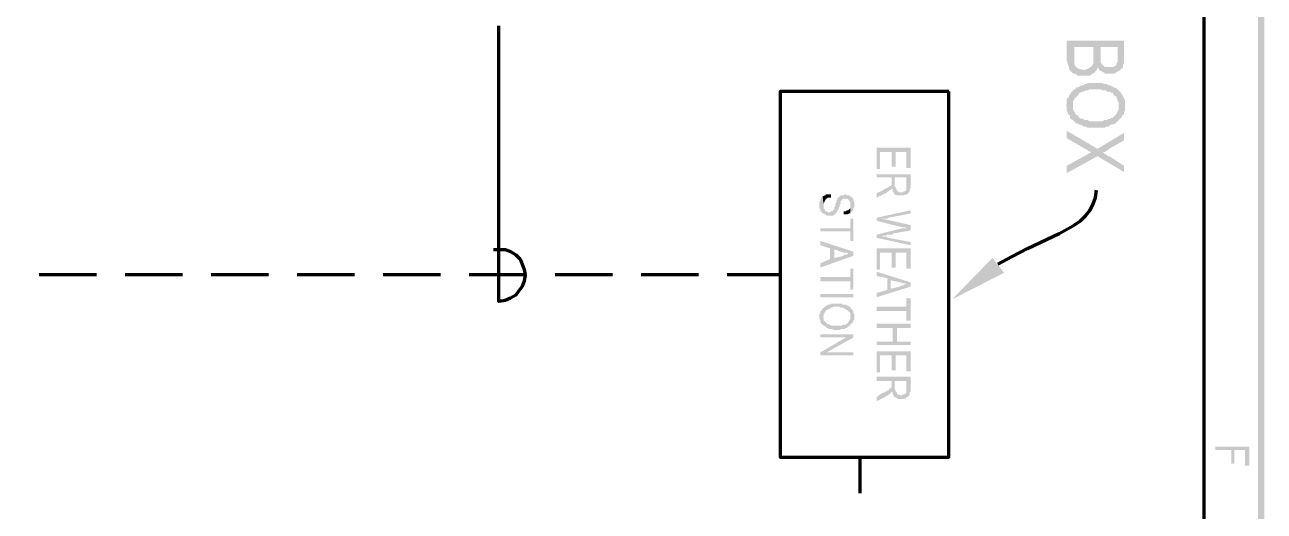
# Model space of a CAD drawing. Header units: inches. Extents: x -186 to 186, y -282 to 282.
# Drawn here: x 142.87 to 186.11, y -17.85 to -0.85 of the extents above; entities that cross this region are included whole.
import ezdxf

# ---------------------------------------------------------------- set-up
doc = ezdxf.new("R2010")
doc.units = ezdxf.units.IN
doc.header["$MEASUREMENT"] = 0
doc.layers.add('H', color=7, linetype='CONTINUOUS', lineweight=100)
doc.layers.add('P', color=250, linetype='CONTINUOUS', lineweight=100)

msp = doc.modelspace()

# ---------------------------------------------------------------- hatches: boundary and pattern name
at = {"layer": 'H', "linetype": 'Continuous'}
for points in [[(186.111, -282.111), (185.889, 281.889), (186.111, 282.111)], [(185.889, -281.889), (186.111, -282.111), (185.889, 281.889)], [(181.222, -2.037), (181.222, -1.407), (179.222, -1.407), (179.222, -2.111), (179.259, -2.185), (179.259, -2.222), (179.296, -2.333), (179.296, -2.37), (179.333, -2.444), (179.37, -2.481), (179.407, -2.519), (179.444, -2.556), (179.481, -1.63), (180.148, -1.63), (180.148, -2), (180.185, -2.519), (180.222, -2.481), (180.259, -2.444), (180.296, -2.37), (180.296, -2.333), (180.333, -2.37), (180.333, -2.407), (180.37, -2.444), (180.407, -1.63), (181, -1.63), (181, -1.963), (181.037, -2.481), (181.074, -2.444), (181.111, -2.407), (181.148, -2.37), (181.185, -2.333), (181.185, -2.296), (181.185, -2.259), (181.222, -2.185), (181.222, -2.148), (181.222, -2.111)], [(180.185, -2.519), (180.148, -2), (180.148, -2.111), (180.148, -2.148), (180.148, -2.222), (180.111, -2.259), (180.111, -2.296), (180.037, -2.333), (180, -2.37), (179.926, -2.407), (179.889, -2.407), (179.815, -2.444), (179.778, -2.407), (179.704, -2.407), (179.667, -2.407), (179.63, -2.37), (179.593, -2.37), (179.556, -2.333), (179.519, -2.296), (179.481, -2.222), (179.481, -2.148), (179.481, -1.63), (179.444, -2.556), (179.519, -2.556), (179.556, -2.593), (179.593, -2.63), (179.667, -2.63), (179.704, -2.63), (179.926, -2.63), (180, -2.63), (180.037, -2.63), (180.111, -2.556), (180.148, -2.556)], [(181.037, -2.481), (181, -1.963), (181, -2.074), (181, -2.111), (181, -2.148), (180.963, -2.185), (180.963, -2.222), (180.926, -2.296), (180.889, -2.296), (180.852, -2.333), (180.815, -2.333), (180.778, -2.333), (180.593, -2.333), (180.556, -2.333), (180.519, -2.296), (180.481, -2.259), (180.444, -2.222), (180.407, -2.185), (180.407, -2.148), (180.407, -2.111), (180.407, -1.63), (180.37, -2.444), (180.444, -2.481), (180.481, -2.519), (180.519, -2.519), (180.556, -2.556), (180.63, -2.556), (180.852, -2.556), (180.889, -2.556), (181, -2.481)], [(181.259, -3.667), (181.259, -3.556), (181.259, -3.519), (181.222, -3.407), (181.185, -3.37), (181.185, -3.333), (181.148, -3.296), (181.111, -3.222), (181.074, -3.185), (181.037, -3.148), (181, -3.111), (180.963, -3.074), (180.852, -3.037), (180.815, -3), (180.778, -3), (180.741, -2.963), (180.667, -2.963), (180.63, -2.926), (180.556, -2.926), (180.519, -2.926), (180.481, -2.889), (180.407, -2.889), (180.074, -2.889), (180.037, -2.889), (179.963, -2.889), (179.889, -2.926), (179.852, -2.926), (179.815, -2.963), (179.778, -2.963), (179.667, -3), (179.63, -3.037), (179.556, -3.037), (179.519, -3.111), (179.481, -3.111), (179.407, -3.185), (179.37, -3.222), (179.333, -3.296), (179.296, -3.333), (179.296, -3.37), (179.259, -3.407), (179.222, -3.444), (179.222, -3.519), (179.222, -3.556), (179.222, -3.63), (179.185, -3.667), (179.222, -3.704), (179.222, -3.815), (179.222, -3.852), (179.259, -3.926), (179.259, -3.963), (179.296, -4), (179.333, -4.037), (179.333, -4.111), (179.37, -4.148), (179.444, -4.185), (179.444, -3.63), (179.444, -3.519), (179.481, -3.481), (179.481, -3.444), (179.519, -3.407), (179.556, -3.37), (179.593, -3.333), (179.63, -3.296), (179.667, -3.222), (179.704, -3.222), (179.778, -3.185), (179.815, -3.185), (179.889, -3.148), (179.963, -3.148), (180, -3.111), (180.148, -3.111), (180.222, -3.111), (180.296, -3.111), (180.407, -3.111), (180.481, -3.148), (180.519, -3.148), (180.593, -3.148), (180.63, -3.185), (180.667, -3.185), (180.704, -3.185), (180.778, -3.222), (180.815, -3.222), (180.852, -3.259), (180.852, -3.296), (180.889, -3.333), (180.963, -3.37), (180.963, -3.444), (181, -3.481), (181, -3.519), (181.037, -3.556), (181.037, -4.185), (181.074, -4.148), (181.111, -4.111), (181.148, -4.074), (181.148, -4.037), (181.185, -4), (181.222, -3.963), (181.222, -3.889), (181.259, -3.852), (181.259, -3.778), (181.259, -3.741)], [(181.037, -4.185), (181.037, -3.667), (181.037, -3.778), (181.037, -3.815), (181, -3.852), (181, -3.889), (180.963, -3.963), (180.926, -4), (180.889, -4.037), (180.852, -4.074), (180.815, -4.111), (180.778, -4.111), (180.704, -4.148), (180.667, -4.148), (180.63, -4.185), (180.593, -4.185), (180.519, -4.185), (180.481, -4.222), (180.407, -4.222), (180.074, -4.222), (180, -4.222), (179.963, -4.185), (179.889, -4.185), (179.852, -4.185), (179.815, -4.148), (179.778, -4.148), (179.667, -4.111), (179.63, -4.074), (179.63, -4.037), (179.556, -4), (179.519, -3.963), (179.519, -3.926), (179.481, -3.889), (179.444, -3.815), (179.444, -3.778), (179.444, -3.704), (179.444, -3.667), (179.444, -4.185), (179.481, -4.222), (179.519, -4.259), (179.556, -4.296), (179.593, -4.296), (179.63, -4.333), (179.667, -4.333), (179.741, -4.37), (179.778, -4.37), (179.815, -4.407), (179.889, -4.407), (179.926, -4.444), (180, -4.444), (180.037, -4.444), (180.111, -4.444), (180.37, -4.444), (180.444, -4.444), (180.481, -4.444), (180.556, -4.444), (180.593, -4.407), (180.667, -4.407), (180.704, -4.37), (180.741, -4.37), (180.778, -4.333), (180.815, -4.333), (180.852, -4.333), (180.926, -4.296), (181, -4.222)], [(180.296, -5.185), (179.222, -4.556), (179.222, -4.815), (179.926, -5.222), (179.963, -5.259), (180.074, -5.296)], [(181.222, -4.889), (181.222, -4.63), (180.296, -5.185), (180.074, -5.296), (180.037, -5.333), (179.963, -5.37), (179.222, -5.778), (179.222, -6.037), (180.296, -5.444), (180.481, -5.333), (180.519, -5.296), (180.556, -5.296), (180.667, -5.222), (180.704, -5.185)], [(173.778, -5.852), (173.778, -5.148), (172.593, -5.148), (172.593, -5.889), (172.704, -5.889), (172.704, -5.296), (173.111, -5.296), (173.111, -5.815), (173.259, -5.815), (173.259, -5.296), (173.63, -5.296), (173.63, -5.852)], [(181.222, -6), (181.222, -5.778), (180.704, -5.444), (180.667, -5.444), (180.63, -5.407), (180.556, -5.37), (180.519, -5.333), (180.481, -5.333), (180.296, -5.444)], [(173.778, -6.481), (173.778, -6.074), (172.593, -6.074), (172.593, -6.185), (173.111, -6.185), (173.111, -6.333), (173.111, -6.556), (173.148, -6.593), (173.148, -6.63), (173.148, -6.667), (173.185, -6.704), (173.185, -6.741), (173.222, -6.778), (173.222, -6.185), (173.63, -6.185), (173.63, -6.481), (173.63, -6.778), (173.667, -6.778), (173.704, -6.704), (173.741, -6.704), (173.741, -6.667), (173.741, -6.63), (173.741, -6.593), (173.778, -6.556), (173.778, -6.519)], [(173.111, -6.556), (173.111, -6.333), (173.111, -6.37), (173.111, -6.407), (173.111, -6.444), (173.074, -6.481), (173.037, -6.481), (173.037, -6.519), (173, -6.519), (172.963, -6.556), (172.926, -6.556), (172.889, -6.593), (172.852, -6.593), (172.815, -6.63), (172.593, -6.741), (172.593, -6.889), (172.889, -6.741), (172.926, -6.741), (172.963, -6.704), (173, -6.667), (173.037, -6.667), (173.037, -6.63), (173.074, -6.63), (173.111, -6.593)], [(173.63, -6.778), (173.63, -6.481), (173.63, -6.556), (173.63, -6.593), (173.593, -6.667), (173.556, -6.667), (173.519, -6.667), (173.519, -6.704), (173.481, -6.704), (173.444, -6.704), (173.37, -6.704), (173.333, -6.667), (173.296, -6.667), (173.296, -6.63), (173.259, -6.556), (173.259, -6.519), (173.222, -6.519), (173.222, -6.185), (173.222, -6.778), (173.296, -6.815), (173.333, -6.815), (173.519, -6.815)], [(171.815, -7.148), (171.815, -7.111), (171.815, -7.074), (171.815, -7.037), (171.778, -7), (171.778, -6.926), (171.741, -6.889), (171.704, -6.889), (171.704, -6.852), (171.667, -6.852), (171.63, -6.815), (171.593, -6.815), (171.556, -6.815), (171.519, -6.778), (171.481, -6.778), (171.444, -6.815), (171.407, -6.815), (171.37, -6.815), (171.333, -6.815), (171.296, -6.852), (171.259, -6.889), (171.222, -6.889), (171.222, -6.926), (171.222, -6.963), (171.185, -7), (171.185, -7.037), (171.185, -7.074), (171.148, -7.111), (171.148, -7.148), (171.148, -7.185), (171.111, -7.222), (171.111, -7.296), (171.074, -7.333), (171.037, -7.37), (171, -7.37), (170.963, -7.407), (170.889, -7.407), (170.852, -7.37), (170.815, -7.37), (170.778, -7.333), (170.778, -7.296), (170.741, -7.259), (170.741, -7.222), (170.741, -7.148), (170.704, -6.852), (170.667, -6.889), (170.63, -6.963), (170.63, -7), (170.593, -7.037), (170.593, -7.111), (170.593, -7.148), (170.593, -7.259), (170.63, -7.296), (170.63, -7.333), (170.63, -7.37), (170.667, -7.37), (170.667, -7.407), (170.704, -7.444), (170.741, -7.444), (170.778, -7.481), (170.815, -7.481), (170.852, -7.519), (170.889, -7.519), (171, -7.519), (171.037, -7.519), (171.074, -7.519), (171.111, -7.481), (171.148, -7.481), (171.148, -7.444), (171.185, -7.444), (171.185, -7.407), (171.222, -7.37), (171.222, -7.333), (171.259, -7.296), (171.259, -7.259), (171.296, -7.222), (171.296, -7.185), (171.296, -7.148), (171.333, -7.111), (171.333, -7.037), (171.333, -7), (171.37, -7), (171.37, -6.963), (171.407, -6.926), (171.444, -6.926), (171.556, -6.926), (171.593, -6.963), (171.63, -6.963), (171.63, -7), (171.667, -7.037), (171.667, -7.074), (171.667, -7.148), (171.667, -7.407), (171.704, -7.407), (171.741, -7.37), (171.778, -7.333), (171.778, -7.259), (171.815, -7.222), (171.815, -7.185)], [(171, -6.889), (171, -6.778), (170.889, -6.778), (170.852, -6.778), (170.815, -6.778), (170.815, -6.815), (170.778, -6.815), (170.704, -6.852), (170.741, -7.148), (170.741, -7.111), (170.741, -7.074), (170.778, -7.037), (170.778, -7), (170.815, -6.963), (170.815, -6.926), (170.852, -6.926), (170.889, -6.889), (170.926, -6.889), (170.963, -6.889)], [(171.667, -7.407), (171.667, -7.148), (171.667, -7.185), (171.667, -7.222), (171.667, -7.259), (171.63, -7.296), (171.593, -7.333), (171.556, -7.333), (171.519, -7.37), (171.481, -7.37), (171.444, -7.37), (171.444, -7.481), (171.481, -7.481), (171.519, -7.481), (171.556, -7.481), (171.63, -7.444), (171.667, -7.444)], [(173.778, -7.444), (173.778, -7.333), (172.593, -7.593), (172.741, -7.63), (172.815, -7.63), (172.889, -7.63), (172.926, -7.63), (172.963, -7.63), (173, -7.593)], [(171.778, -8.407), (171.778, -7.63), (171.667, -7.63), (171.667, -7.963), (170.63, -7.963), (170.63, -8.074), (171.667, -8.074), (171.667, -8.407)], [(173.778, -8.037), (173.778, -7.852), (172.963, -7.667), (172.741, -7.63), (172.593, -7.593), (172.593, -7.704), (173.481, -7.926), (173.519, -7.926), (173.556, -7.926), (173.593, -7.926), (173.63, -7.963)], [(173.778, -8.037), (173.63, -7.963), (173.481, -7.963), (172.593, -8.185), (172.741, -8.222), (172.778, -8.222), (172.815, -8.222), (172.852, -8.222), (172.889, -8.222), (172.926, -8.222), (172.963, -8.185), (173, -8.185), (173.037, -8.185), (173.074, -8.185), (173.111, -8.185), (173.148, -8.185), (173.148, -8.148)], [(173.778, -8.556), (173.778, -8.444), (173, -8.296), (172.963, -8.296), (172.963, -8.259), (172.889, -8.259), (172.815, -8.259), (172.778, -8.222), (172.741, -8.222), (172.593, -8.185), (172.593, -8.296)], [(171.778, -8.926), (171.778, -8.778), (170.63, -8.407), (170.63, -8.556), (170.963, -8.667), (170.963, -9.037), (171.111, -8.704), (171.444, -8.815), (171.481, -8.815), (171.519, -8.815), (171.556, -8.815), (171.593, -8.852), (171.63, -8.852), (171.667, -8.852)], [(171.778, -8.926), (171.667, -8.852), (171.63, -8.852), (171.593, -8.852), (171.556, -8.889), (171.519, -8.889), (171.481, -8.889), (171.444, -8.889), (171.444, -8.926), (171.111, -9), (171.111, -8.704), (170.963, -9.037), (170.63, -9.185), (170.63, -9.333)], [(173.778, -9.37), (173.778, -8.667), (172.593, -8.667), (172.593, -9.407), (172.704, -9.407), (172.704, -8.815), (173.111, -8.815), (173.111, -9.333), (173.259, -9.333), (173.259, -8.815), (173.63, -8.815), (173.63, -9.37)], [(177.037, -9.519), (175.222, -10.444), (176.63, -9)], [(171.778, -10.111), (171.778, -9.37), (171.667, -9.37), (171.667, -9.667), (170.63, -9.667), (170.63, -9.815), (171.667, -9.815), (171.667, -10.111)], [(173.778, -10), (173.778, -9.852), (172.593, -9.481), (172.593, -9.63), (172.963, -9.704), (172.963, -10.111), (173.074, -9.778), (173.407, -9.852), (173.444, -9.852), (173.481, -9.889), (173.519, -9.889), (173.556, -9.889), (173.593, -9.889), (173.63, -9.926)], [(173.778, -10), (173.63, -9.926), (173.593, -9.926), (173.556, -9.926), (173.519, -9.963), (173.481, -9.963), (173.444, -9.963), (173.407, -10), (173.074, -10.074), (173.074, -9.778), (172.963, -10.111), (172.593, -10.222), (172.593, -10.37)], [(170.63, -10.37), (171.778, -10.37), (171.778, -10.259), (170.63, -10.259)], [(171.815, -11.037), (171.815, -11), (171.815, -10.963), (171.778, -10.926), (171.778, -10.889), (171.778, -10.852), (171.741, -10.815), (171.704, -10.778), (171.667, -10.741), (171.667, -10.704), (171.63, -10.704), (171.593, -10.667), (171.556, -10.667), (171.519, -10.63), (171.481, -10.63), (171.444, -10.63), (171.407, -10.63), (171.37, -10.593), (171.333, -10.593), (171.296, -10.593), (171.111, -10.593), (171.074, -10.593), (171, -10.593), (170.963, -10.63), (170.926, -10.63), (170.889, -10.63), (170.852, -10.667), (170.815, -10.667), (170.815, -10.704), (170.778, -10.704), (170.741, -10.741), (170.704, -10.778), (170.667, -10.778), (170.667, -10.815), (170.667, -10.852), (170.63, -10.852), (170.63, -10.926), (170.593, -10.963), (170.593, -11), (170.593, -11.037), (170.593, -11.074), (170.593, -11.148), (170.63, -11.148), (170.63, -11.185), (170.63, -11.259), (170.667, -11.296), (170.704, -11.333), (170.704, -11.037), (170.741, -11.037), (170.741, -10.963), (170.778, -10.926), (170.778, -10.889), (170.815, -10.852), (170.852, -10.815), (170.963, -10.778), (170.963, -10.741), (171, -10.741), (171.037, -10.741), (171.074, -10.704), (171.296, -10.704), (171.333, -10.741), (171.37, -10.741), (171.407, -10.741), (171.444, -10.741), (171.481, -10.778), (171.519, -10.778), (171.519, -10.815), (171.556, -10.815), (171.593, -10.852), (171.63, -10.889), (171.667, -10.926), (171.667, -10.963), (171.667, -11), (171.667, -11.333), (171.704, -11.296), (171.741, -11.296), (171.741, -11.259), (171.778, -11.222), (171.778, -11.185), (171.815, -11.148), (171.815, -11.111), (171.815, -11.074)], [(173.778, -11.185), (173.778, -10.407), (173.63, -10.407), (173.63, -10.704), (172.593, -10.704), (172.593, -10.852), (173.63, -10.852), (173.63, -11.185)], [(171.667, -11.333), (171.667, -11.037), (171.667, -11.074), (171.667, -11.111), (171.667, -11.148), (171.63, -11.185), (171.63, -11.222), (171.593, -11.222), (171.593, -11.259), (171.556, -11.296), (171.519, -11.296), (171.519, -11.333), (171.481, -11.333), (171.444, -11.333), (171.407, -11.333), (171.37, -11.37), (171.333, -11.37), (171.074, -11.37), (171.037, -11.37), (171, -11.37), (170.963, -11.333), (170.852, -11.296), (170.815, -11.259), (170.778, -11.222), (170.778, -11.185), (170.741, -11.185), (170.741, -11.148), (170.741, -11.111), (170.741, -11.074), (170.704, -11.037), (170.704, -11.333), (170.741, -11.37), (170.778, -11.37), (170.815, -11.407), (170.852, -11.444), (170.889, -11.444), (170.926, -11.481), (170.963, -11.481), (171, -11.481), (171.037, -11.481), (171.111, -11.519), (171.333, -11.519), (171.333, -11.481), (171.37, -11.481), (171.407, -11.481), (171.444, -11.481), (171.481, -11.481), (171.481, -11.444), (171.519, -11.444), (171.556, -11.444), (171.593, -11.407), (171.63, -11.37), (171.667, -11.37)], [(171.778, -11.778), (171.778, -11.667), (170.63, -11.667), (170.63, -11.778), (171.519, -11.778)], [(173.778, -11.444), (173.778, -11.296), (172.593, -11.296), (172.593, -11.444), (173.148, -11.444), (173.148, -11.926), (173.296, -11.444)], [(173.778, -12.037), (173.778, -11.926), (173.296, -11.926), (173.296, -11.444), (173.148, -11.926), (172.593, -11.926), (172.593, -12.037)], [(171.778, -11.778), (171.519, -11.778), (170.63, -12.296), (170.852, -12.296)], [(170.63, -12.407), (171.778, -12.407), (171.778, -12.296), (170.63, -12.296)], [(173.778, -12.963), (173.778, -12.259), (172.593, -12.259), (172.593, -13), (172.704, -13), (172.704, -12.407), (173.111, -12.407), (173.111, -12.926), (173.259, -12.926), (173.259, -12.407), (173.63, -12.407), (173.63, -12.963)], [(173.778, -13.593), (173.778, -13.148), (172.593, -13.148), (172.593, -13.296), (173.111, -13.296), (173.111, -13.444), (173.111, -13.667), (173.148, -13.704), (173.148, -13.741), (173.148, -13.778), (173.185, -13.778), (173.185, -13.815), (173.185, -13.852), (173.222, -13.852), (173.222, -13.296), (173.63, -13.296), (173.63, -13.593), (173.63, -13.852), (173.667, -13.852), (173.704, -13.815), (173.741, -13.778), (173.741, -13.741), (173.741, -13.704), (173.778, -13.667), (173.778, -13.63)], [(173.63, -13.852), (173.63, -13.593), (173.63, -13.667), (173.63, -13.704), (173.593, -13.741), (173.519, -13.778), (173.481, -13.778), (173.444, -13.815), (173.37, -13.778), (173.333, -13.778), (173.296, -13.741), (173.296, -13.704), (173.259, -13.667), (173.259, -13.63), (173.222, -13.593), (173.222, -13.296), (173.222, -13.852), (173.296, -13.889), (173.333, -13.926), (173.519, -13.926), (173.63, -13.889)], [(173.111, -13.667), (173.111, -13.444), (173.111, -13.481), (173.111, -13.519), (173.074, -13.556), (173.037, -13.556), (173.037, -13.593), (173, -13.63), (172.963, -13.63), (172.926, -13.667), (172.889, -13.667), (172.852, -13.704), (172.815, -13.704), (172.593, -13.852), (172.593, -14), (172.889, -13.852), (172.926, -13.815), (172.963, -13.815), (173, -13.778), (173.037, -13.778), (173.037, -13.741), (173.074, -13.741), (173.074, -13.704)], [(185.593, -16.259), (185.593, -15.593), (184.407, -15.593), (184.407, -15.704), (184.963, -15.704), (184.963, -16.185), (185.074, -16.185), (185.074, -15.704), (185.444, -15.704), (185.444, -16.259)]]:
    msp.add_hatch(color=0, dxfattribs=at).paths.add_polyline_path(points)

# ---------------------------------------------------------------- linework, layer by layer
at = {"layer": 'P', "color": 0, "linetype": 'Continuous'}
for points in [[(-186, 280), (184, 280), (184, -258)], [(159.222, -8.704), (159.444, -8.704), (159.63, -8.704), (159.815, -8.778), (160, -8.889), (160.148, -9.037), (160.222, -9.222), (160.296, -9.407), (160.333, -9.593), (160.296, -9.815), (160.222, -10), (160.111, -10.148), (160, -10.296), (159.815, -10.407), (159.63, -10.481), (159.407, -10.519), (159.407, -0.889)], [(175.111, -3.185), (169.222, -3.185), (169.222, -15.963), (175.111, -15.963), (175.111, -3.185)], [(176.815, -9.222), (177.296, -8.963), (177.852, -8.667), (178.963, -8.148), (179.481, -7.852), (179.704, -7.704), (179.889, -7.519), (180.037, -7.333), (180.148, -7.111), (180.222, -6.889), (180.259, -6.63)], [(145.37, -9.593), (143.37, -9.593)], [(148.37, -9.593), (146.37, -9.593)], [(151.37, -9.593), (149.37, -9.593)], [(154.37, -9.593), (152.37, -9.593)], [(157.37, -9.593), (155.37, -9.593)], [(160.37, -9.593), (158.37, -9.593)], [(163.37, -9.593), (161.37, -9.593)], [(166.37, -9.593), (164.37, -9.593)], [(169.222, -9.593), (167.37, -9.593)], [(172, -15.963), (172, -17.222)]]:
    msp.add_lwpolyline(points, dxfattribs=at)

doc.saveas('drawing.dxf')
